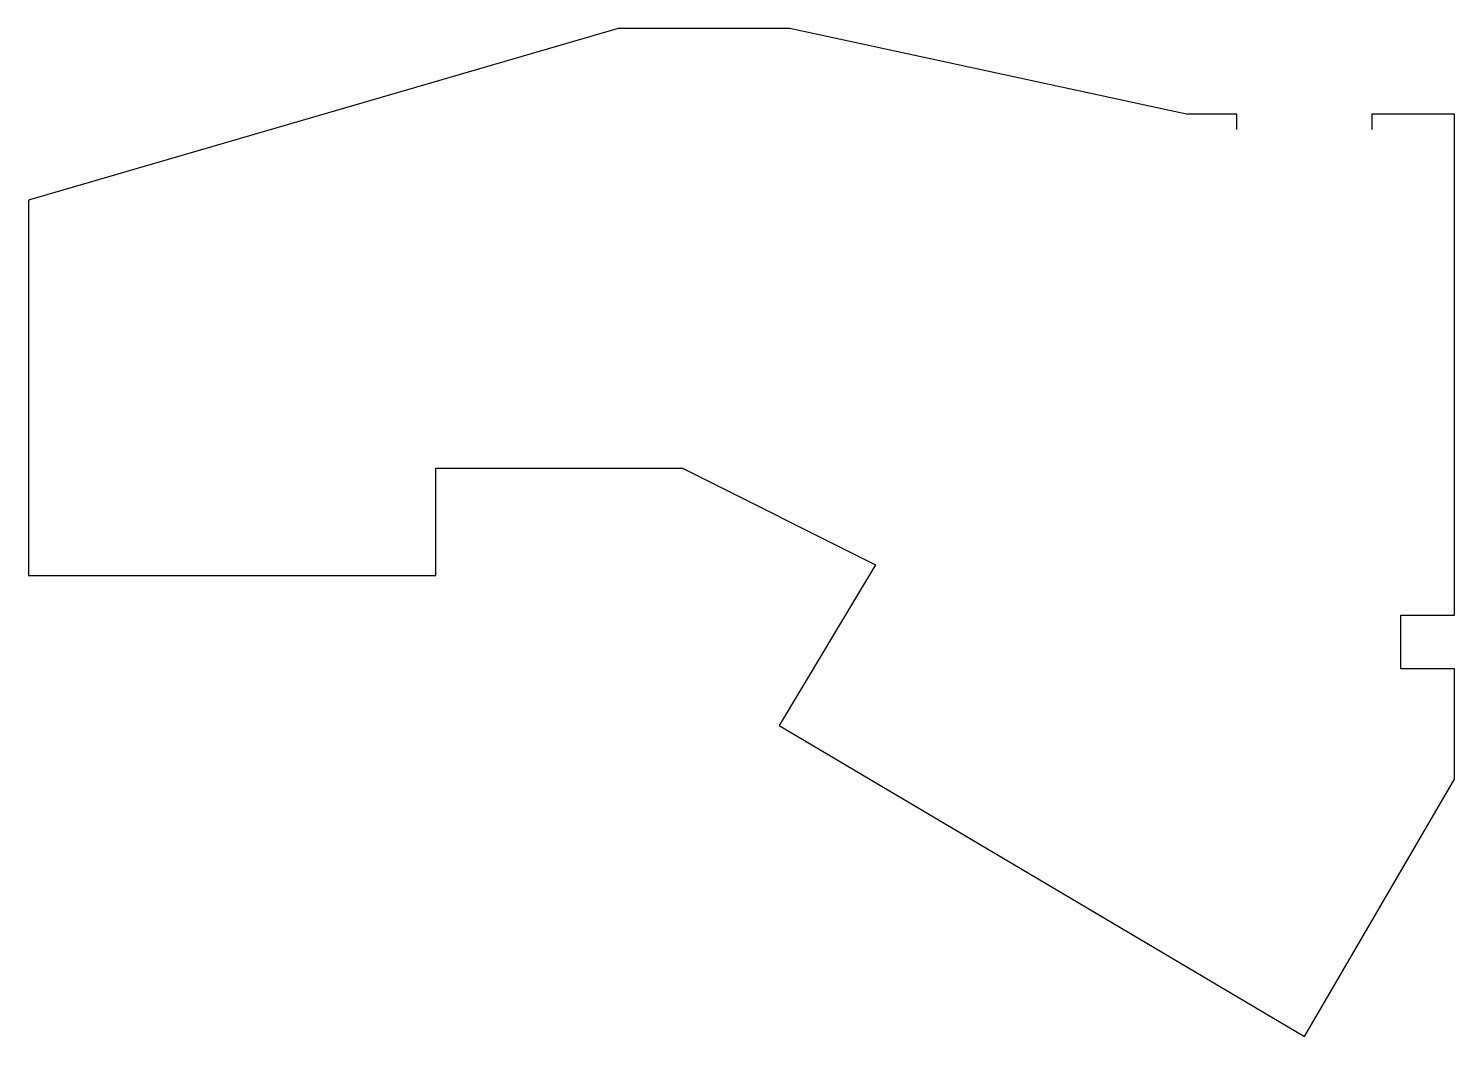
# Model space of a CAD drawing. Header units: metres. Extents: x 0 to 133, y -94 to 0.
import ezdxf

# ---------------------------------------------------------------- set-up
doc = ezdxf.new("R2010")
doc.units = ezdxf.units.M

msp = doc.modelspace()

# ---------------------------------------------------------------- linework, layer by layer
at = {"layer": 'Edge_Cuts'}
for p, q in [((55, 0), (0, -16)), ((71, 0), (55, 0)), ((108, -8), (71, 0)), ((112.7, -8), (108, -8)), ((112.7, -9.41), (112.7, -8)), ((133, -8), (125.3, -8)), ((125.3, -8), (125.3, -9.41)), ((133, -54.715), (133, -8)), ((0, -16), (0, -51)), ((38, -51), (38, -41)), ((38, -41), (61, -41)), ((61, -41), (79, -50)), ((79, -50), (70, -65)), ((0, -51), (38, -51)), ((128, -59.715), (128, -54.715)), ((128, -54.715), (133, -54.715)), ((133, -59.715), (128, -59.715)), ((133, -70), (133, -59.715)), ((70, -65), (119, -94)), ((119, -94), (133, -70))]:
    msp.add_line(p, q, dxfattribs=at)

doc.saveas('drawing.dxf')
